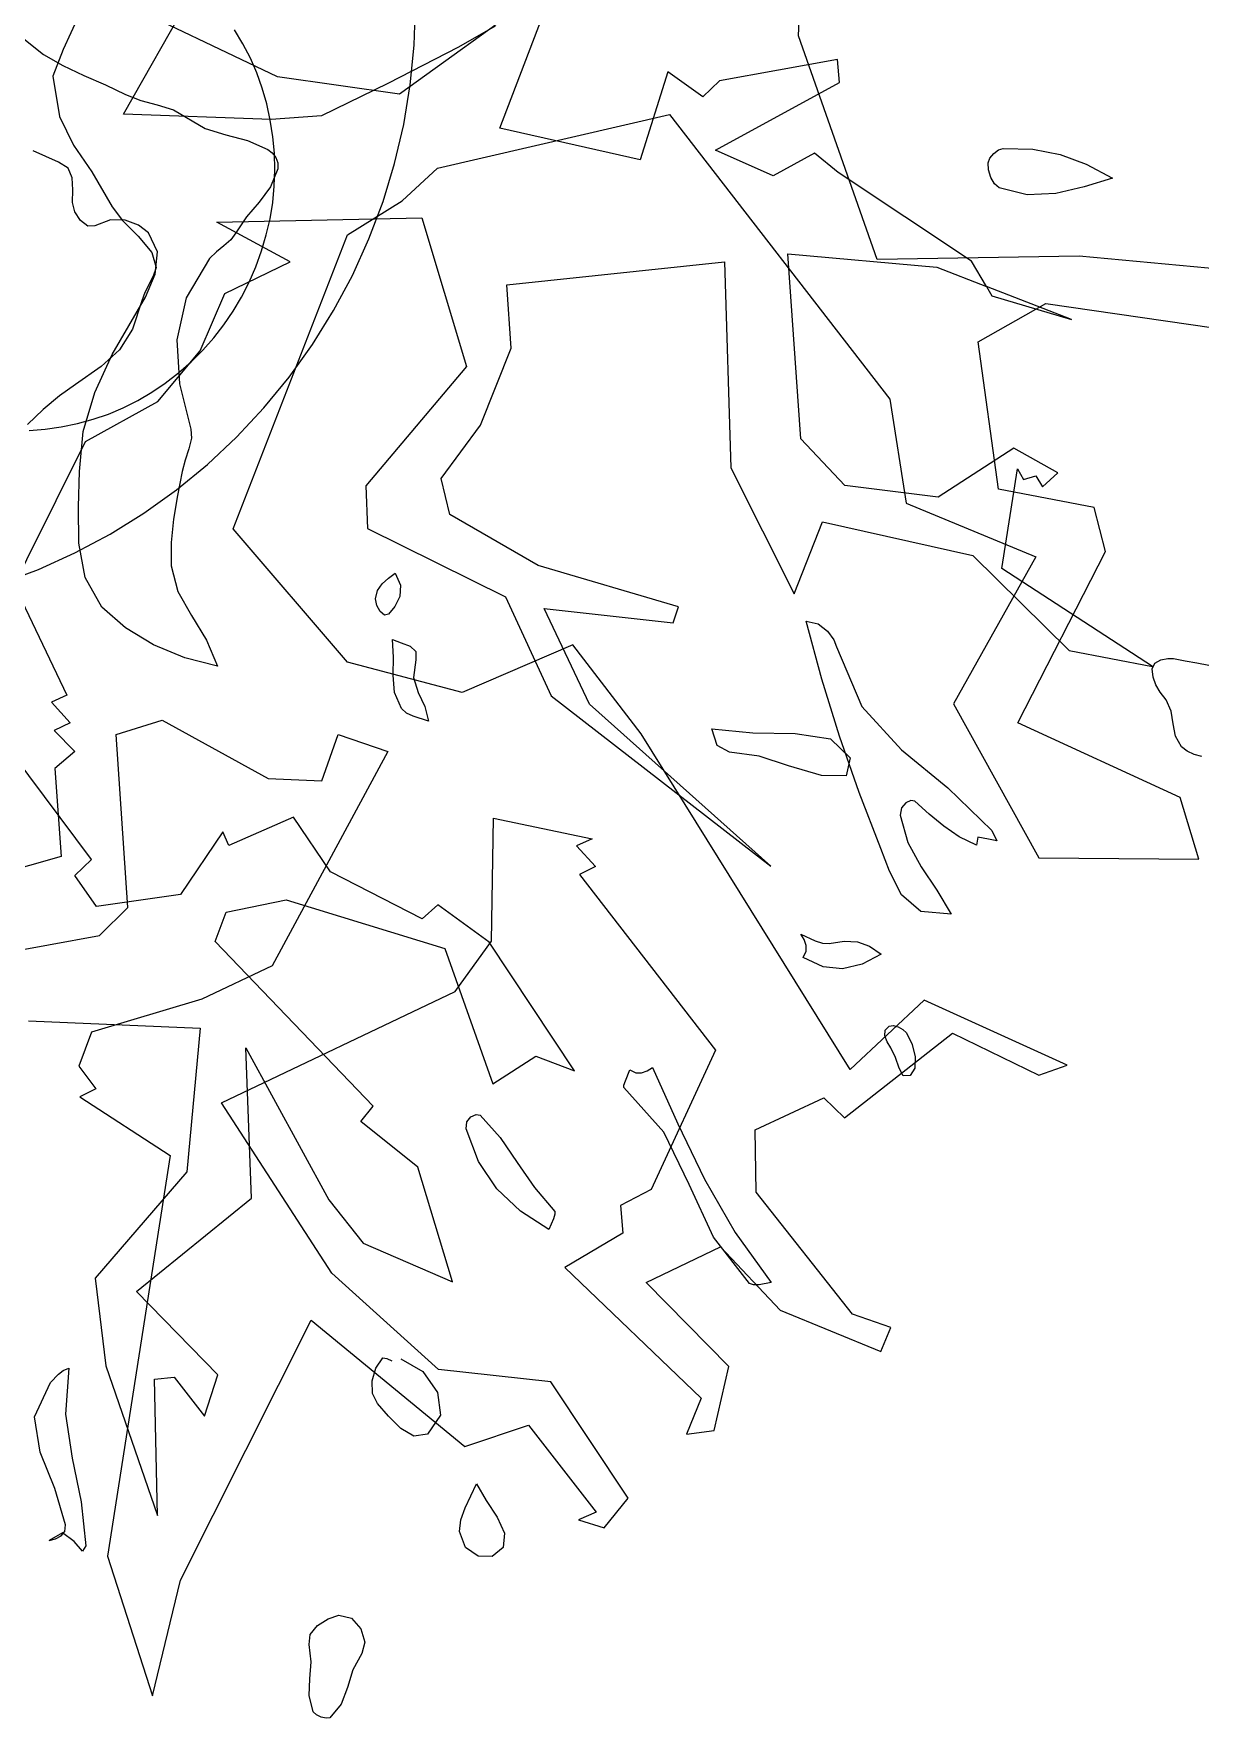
# Model space of a CAD drawing. Extents: x -81148 to 10972, y -53931 to 52487.
# Drawn here: x -20541 to -19922, y -25051 to -24158 of the extents above; entities that cross this region are included whole.
import ezdxf

# ---------------------------------------------------------------- set-up
doc = ezdxf.new("R2010")
doc.units = 0
doc.layers.get('0').update_dxf_attribs({"linetype": 'CONTINUOUS'})

msp = doc.modelspace()

# ---------------------------------------------------------------- linework, layer by layer
for p, q in [((-20135.32, -24158.74), (-20129.86, -24045.2)), ((-20411.44, -24180.47), (-20533.82, -24121.92)), ((-20246.19, -24117.26), (-20346.74, -24189.75)), ((-20492.9, -24200.26), (-20454.41, -24132.5)), ((-20512.82, -24139.31), (-20524.91, -24165.99)), ((-20338.96, -24163.77), (-20338.27, -24142.6)), ((-20293.57, -24207.66), (-20271.49, -24149.87)), ((-20545.79, -24160.41), (-20535.34, -24168.7)), ((-20429.66, -24163.03), (-20434.1, -24155.68)), ((-20296.01, -24153.73), (-20315.44, -24164.77)), ((-20093.54, -24277.36), (-20135.32, -24158.74)), ((-20535.34, -24168.7), (-20525.18, -24174.51)), ((-20524.91, -24165.99), (-20530.43, -24180.2)), ((-20425.74, -24170.63), (-20429.66, -24163.03)), ((-20315.44, -24164.77), (-20352.93, -24184.03)), ((-20341.04, -24184.84), (-20338.96, -24163.77)), ((-20525.18, -24174.51), (-20513.95, -24179.76)), ((-20422.33, -24178.47), (-20425.74, -24170.63)), ((-20419.43, -24186.55), (-20422.33, -24178.47)), ((-20204.46, -24177.94), (-20219.2, -24224.57)), ((-20186.01, -24191.11), (-20204.46, -24177.94)), ((-20114.62, -24171.3), (-20177.07, -24182.67)), ((-20113.56, -24183.52), (-20114.62, -24171.3)), ((-20530.43, -24180.2), (-20526.85, -24201.46)), ((-20513.95, -24179.76), (-20502.57, -24184.76)), ((-20502.57, -24184.76), (-20491.98, -24189.85)), ((-20417.05, -24194.87), (-20419.43, -24186.55)), ((-20346.74, -24189.75), (-20411.44, -24180.47)), ((-20352.93, -24184.03), (-20388.03, -24201.26)), ((-20344.49, -24205.74), (-20341.04, -24184.84)), ((-20177.07, -24182.67), (-20186.01, -24191.11)), ((-20179.33, -24219.47), (-20113.56, -24183.52)), ((-20491.98, -24189.85), (-20483.85, -24193.02)), ((-20483.85, -24193.02), (-20475.04, -24195.4)), ((-20475.04, -24195.4), (-20466.55, -24198.09)), ((-20415.18, -24203.44), (-20417.05, -24194.87)), ((-20526.85, -24201.46), (-20519.44, -24216.66)), ((-20414.74, -24203.11), (-20492.9, -24200.26)), ((-20466.55, -24198.09), (-20449.69, -24207.83)), ((-20413.82, -24212.23), (-20415.18, -24203.44)), ((-20388.03, -24201.26), (-20414.74, -24203.11)), ((-20349.3, -24226.37), (-20344.49, -24205.74)), ((-20326.57, -24228.98), (-20203.64, -24200.42)), ((-20203.64, -24200.42), (-20086.93, -24351.33)), ((-20449.69, -24207.83), (-20438.68, -24211.18)), ((-20438.68, -24211.18), (-20427.3, -24214.24)), ((-20427.3, -24214.24), (-20416.51, -24218.96)), ((-20413.01, -24221.03), (-20413.82, -24212.23)), ((-20219.2, -24224.57), (-20293.57, -24207.66)), ((-20527.37, -24225.68), (-20540.89, -24219.65)), ((-20519.44, -24216.66), (-20509.66, -24230.95)), ((-20416.51, -24218.96), (-20414.15, -24220.82)), ((-20414.15, -24220.82), (-20412.31, -24223.28)), ((-20412.76, -24229.79), (-20413.01, -24221.03)), ((-20412.31, -24223.28), (-20411.25, -24226.16)), ((-20148.74, -24232.91), (-20179.33, -24219.47)), ((-20126.87, -24220.92), (-20148.74, -24232.91)), ((-20114.23, -24231.22), (-20126.87, -24220.92)), ((-20034.83, -24226.1), (-20033.86, -24223.56)), ((-20033.86, -24223.56), (-20031.83, -24221.12)), ((-20031.83, -24221.12), (-20029.29, -24219.25)), ((-20029.29, -24219.25), (-20026.75, -24218.43)), ((-20026.75, -24218.43), (-20011.05, -24218.78)), ((-20011.05, -24218.78), (-19996.61, -24221.63)), ((-19996.61, -24221.63), (-19982.76, -24226.82)), ((-20522.37, -24228.96), (-20527.37, -24225.68)), ((-20520.24, -24234.13), (-20522.37, -24228.96)), ((-20509.66, -24230.95), (-20498.99, -24249.43)), ((-20411.26, -24229.33), (-20415.01, -24238.83)), ((-20413.05, -24238.49), (-20412.76, -24229.79)), ((-20411.25, -24226.16), (-20411.26, -24229.33)), ((-20355.45, -24246.64), (-20349.3, -24226.37)), ((-20345.28, -24246.15), (-20326.57, -24228.98)), ((-20043.63, -24278.19), (-20114.23, -24231.22)), ((-20034.63, -24229.88), (-20034.83, -24226.1)), ((-20033.39, -24233.84), (-20034.63, -24229.88)), ((-19982.76, -24226.82), (-19968.86, -24234.23)), ((-20519.81, -24240.43), (-20520.24, -24234.13)), ((-20519.91, -24247.11), (-20519.81, -24240.43)), ((-20415.01, -24238.83), (-20421.08, -24246.93)), ((-20413.91, -24247.14), (-20413.05, -24238.49)), ((-20031.4, -24237.24), (-20033.39, -24233.84)), ((-20028.94, -24239.3), (-20031.4, -24237.24)), ((-20014.06, -24243.04), (-20028.94, -24239.3)), ((-19983.83, -24238.85), (-19998.96, -24242.34)), ((-19968.86, -24234.23), (-19983.83, -24238.85)), ((-20518.69, -24251.98), (-20519.91, -24247.11)), ((-20498.99, -24249.43), (-20493.41, -24256.62)), ((-20421.08, -24246.93), (-20427.78, -24254.71)), ((-20415.32, -24255.74), (-20413.91, -24247.14)), ((-20374.23, -24264.2), (-20345.28, -24246.15)), ((-20362.91, -24266.46), (-20355.45, -24246.64)), ((-19998.96, -24242.34), (-20014.06, -24243.04)), ((-20515.7, -24256.65), (-20518.69, -24251.98)), ((-20511.87, -24259.65), (-20515.7, -24256.65)), ((-20508.16, -24259.52), (-20511.87, -24259.65)), ((-20499.93, -24256.29), (-20508.16, -24259.52)), ((-20492.01, -24256.54), (-20499.93, -24256.29)), ((-20493.41, -24256.62), (-20485.18, -24265)), ((-20485.05, -24259.18), (-20492.01, -24256.54)), ((-20479.71, -24263.15), (-20485.05, -24259.18)), ((-20443.52, -24257.47), (-20334.9, -24255.19)), ((-20404.71, -24278.6), (-20443.52, -24257.47)), ((-20427.78, -24254.71), (-20433.46, -24263.25)), ((-20417.28, -24264.28), (-20415.32, -24255.74)), ((-20334.9, -24255.19), (-20311.29, -24334.06)), ((-20485.18, -24265), (-20478.02, -24273.63)), ((-20474.87, -24273.23), (-20479.71, -24263.15)), ((-20436.15, -24266.91), (-20439.81, -24270.12)), ((-20433.46, -24263.25), (-20436.15, -24266.91)), ((-20434.84, -24420.06), (-20374.23, -24264.2)), ((-20419.8, -24272.78), (-20417.28, -24264.28)), ((-20371.65, -24285.75), (-20362.91, -24266.46)), ((-20478.02, -24273.63), (-20475.67, -24281.56)), ((-20476.21, -24285.17), (-20474.87, -24273.23)), ((-20447.33, -24276.73), (-20459.79, -24297.57)), ((-20443.75, -24273.26), (-20447.33, -24276.73)), ((-20439.81, -24270.12), (-20443.75, -24273.26)), ((-20422.87, -24281.22), (-20419.8, -24272.78)), ((-20134.04, -24372.31), (-20140.95, -24274.33)), ((-20140.95, -24274.33), (-20061.97, -24281.34)), ((-19986.5, -24275.55), (-20093.54, -24277.36)), ((-19862.31, -24287.16), (-19986.5, -24275.55)), ((-20477.16, -24286.17), (-20481.72, -24294.81)), ((-20481.29, -24297.36), (-20476.21, -24285.17)), ((-20475.67, -24281.56), (-20477.16, -24286.17)), ((-20439.31, -24295.35), (-20404.71, -24278.6)), ((-20426.42, -24289.4), (-20422.87, -24281.22)), ((-20381.63, -24304.43), (-20371.65, -24285.75)), ((-20289.88, -24290.71), (-20174.55, -24278.57)), ((-20174.55, -24278.57), (-20171.13, -24387.78)), ((-20061.97, -24281.34), (-20035.72, -24291.59)), ((-20035.72, -24291.59), (-20043.63, -24278.19)), ((-20481.72, -24294.81), (-20483.33, -24299.17)), ((-20452.32, -24325.7), (-20439.31, -24295.35)), ((-20430.42, -24297.25), (-20426.42, -24289.4)), ((-20287.58, -24324.38), (-20289.88, -24290.71)), ((-19990.68, -24309.2), (-20035.72, -24291.59)), ((-20035.72, -24291.59), (-20032.79, -24296.57)), ((-20499.06, -24327.66), (-20481.29, -24297.36)), ((-20483.33, -24299.17), (-20488.16, -24314.34)), ((-20459.79, -24297.57), (-20464.67, -24319.93)), ((-20434.87, -24304.77), (-20430.42, -24297.25)), ((-20392.82, -24322.42), (-20381.63, -24304.43)), ((-20040.01, -24321.05), (-20004.17, -24300.63)), ((-20032.79, -24296.57), (-19990.68, -24309.2)), ((-20004.17, -24300.63), (-19884.44, -24317.97)), ((-20445.1, -24318.82), (-20439.76, -24311.96)), ((-20439.76, -24311.96), (-20434.87, -24304.77)), ((-20488.16, -24314.34), (-20495, -24325.14)), ((-20464.67, -24319.93), (-20463.37, -24343.3)), ((-20450.89, -24325.35), (-20445.1, -24318.82)), ((-20029.23, -24399.01), (-20040.01, -24321.05)), ((-20508.24, -24347.84), (-20499.06, -24327.66)), ((-20495, -24325.14), (-20504.77, -24334.05)), ((-20474.77, -24352.52), (-20452.32, -24325.7)), ((-20457.13, -24331.55), (-20450.89, -24325.35)), ((-20405.16, -24339.64), (-20392.82, -24322.42)), ((-20303.72, -24365.22), (-20287.58, -24324.38)), ((-20504.77, -24334.05), (-20518.36, -24343.55)), ((-20470.81, -24342.82), (-20463.82, -24337.42)), ((-20463.82, -24337.42), (-20457.13, -24331.55)), ((-20418.59, -24356.01), (-20405.16, -24339.64)), ((-20311.29, -24334.06), (-20364.48, -24397.3)), ((-20518.36, -24343.55), (-20526.82, -24349.63)), ((-20514.3, -24368.56), (-20508.24, -24347.84)), ((-20485.44, -24352.08), (-20478.01, -24347.71)), ((-20478.01, -24347.71), (-20470.81, -24342.82)), ((-20463.37, -24343.3), (-20457.31, -24367.18)), ((-20535.62, -24356.84), (-20543.83, -24364.71)), ((-20526.82, -24349.63), (-20535.62, -24356.84)), ((-20513.03, -24373.85), (-20474.77, -24352.52)), ((-20500.97, -24359.24), (-20493.09, -24355.92)), ((-20493.09, -24355.92), (-20485.44, -24352.08)), ((-20433.07, -24371.47), (-20418.59, -24356.01)), ((-20086.93, -24351.33), (-20078.22, -24406.46)), ((-20534.51, -24367.28), (-20525.91, -24366.08)), ((-20525.91, -24366.08), (-20517.38, -24364.32)), ((-20517.38, -24364.32), (-20509.06, -24362.04)), ((-20509.06, -24362.04), (-20500.97, -24359.24)), ((-20324.68, -24393.38), (-20303.72, -24365.22)), ((-20560.16, -24468.22), (-20513.03, -24373.85)), ((-20543.04, -24367.91), (-20534.51, -24367.28)), ((-20516.35, -24389.65), (-20514.3, -24368.56)), ((-20456.98, -24372.05), (-20458.27, -24377.66)), ((-20457.31, -24367.18), (-20456.98, -24372.05)), ((-20448.53, -24385.95), (-20433.07, -24371.47)), ((-20110.68, -24397.13), (-20134.04, -24372.31)), ((-20460.22, -24383.64), (-20461.87, -24389.64)), ((-20458.27, -24377.66), (-20460.22, -24383.64)), ((-20021.19, -24377.26), (-20061.25, -24403.31)), ((-19997.9, -24390.36), (-20021.19, -24377.26)), ((-20516.74, -24408.51), (-20516.35, -24389.65)), ((-20464.9, -24399.38), (-20448.53, -24385.95)), ((-20461.87, -24389.64), (-20464.35, -24402.46)), ((-20320.03, -24412.48), (-20324.68, -24393.38)), ((-20171.13, -24387.78), (-20137.51, -24454.6)), ((-20027.57, -24441.09), (-20019.25, -24388.26)), ((-20019.25, -24388.26), (-20016.12, -24394.02)), ((-20016.12, -24394.02), (-20009.54, -24391.96)), ((-20009.54, -24391.96), (-20006, -24397.87)), ((-20006, -24397.87), (-19997.9, -24390.36)), ((-20482.12, -24411.72), (-20464.9, -24399.38)), ((-20464.35, -24402.46), (-20466.4, -24415.02)), ((-20364.48, -24397.3), (-20363.59, -24419.92)), ((-20061.25, -24403.31), (-20110.68, -24397.13)), ((-19978.55, -24408.78), (-20029.23, -24399.01)), ((-20516.59, -24427.74), (-20516.74, -24408.51)), ((-20078.22, -24406.46), (-20009.58, -24434.88)), ((-19972.55, -24432.12), (-19978.55, -24408.78)), ((-20500.11, -24422.9), (-20482.12, -24411.72)), ((-20466.4, -24415.02), (-20467.64, -24427.39)), ((-20374.18, -24490.75), (-20434.84, -24420.06)), ((-20363.59, -24419.92), (-20290.47, -24456.16)), ((-20273.2, -24439.55), (-20320.03, -24412.48)), ((-20137.51, -24454.6), (-20122.55, -24416.42)), ((-20122.55, -24416.42), (-20042.84, -24434.15)), ((-20561.47, -24427.69), (-20522.99, -24508.19)), ((-20518.79, -24432.89), (-20500.11, -24422.9)), ((-20513.35, -24445.9), (-20516.59, -24427.74)), ((-20467.64, -24427.39), (-20467.74, -24439.68)), ((-20538.08, -24441.63), (-20518.79, -24432.89)), ((-20009.58, -24434.88), (-20053.18, -24512.9)), ((-20042.84, -24434.15), (-19991.8, -24484.52)), ((-20018.98, -24522.84), (-19972.55, -24432.12)), ((-20557.9, -24449.09), (-20538.08, -24441.63)), ((-20504.41, -24461.6), (-20513.35, -24445.9)), ((-20467.74, -24439.68), (-20464.22, -24453.26)), ((-20355.9, -24449.28), (-20352.53, -24446.32)), ((-20352.53, -24446.32), (-20348.99, -24443.52)), ((-20348.99, -24443.52), (-20346.14, -24449.89)), ((-20198.9, -24461.36), (-20273.2, -24439.55)), ((-19947.74, -24492.98), (-20027.57, -24441.09)), ((-20464.22, -24453.26), (-20456.99, -24466.1)), ((-20359.46, -24457.17), (-20358.43, -24452.78)), ((-20358.43, -24452.78), (-20355.9, -24449.28)), ((-20346.62, -24455.93), (-20349.19, -24461.22)), ((-20346.14, -24449.89), (-20346.62, -24455.93)), ((-20290.47, -24456.16), (-20266.32, -24508.54)), ((-20491.99, -24472.63), (-20504.41, -24461.6)), ((-20358.76, -24460.76), (-20359.46, -24457.17)), ((-20356.99, -24463.96), (-20358.76, -24460.76)), ((-20354.74, -24465.79), (-20356.99, -24463.96)), ((-20349.19, -24461.22), (-20352.57, -24465.33)), ((-20245.96, -24513.01), (-20270.08, -24462.33)), ((-20270.08, -24462.33), (-20201.62, -24469.97)), ((-20201.62, -24469.97), (-20198.9, -24461.36)), ((-20477.03, -24481.6), (-20491.99, -24472.63)), ((-20456.99, -24466.1), (-20448.99, -24479.02)), ((-20352.57, -24465.33), (-20354.74, -24465.79)), ((-20122.99, -24499.69), (-20131.17, -24469.01)), ((-20131.17, -24469.01), (-20124.83, -24470.47)), ((-20124.83, -24470.47), (-20119.93, -24474.28)), ((-20460.44, -24488.39), (-20477.03, -24481.6)), ((-20448.99, -24479.02), (-20443.17, -24492.87)), ((-20350.34, -24478.78), (-20345.76, -24480.5)), ((-20349.83, -24488.19), (-20350.34, -24478.78)), ((-20345.76, -24480.5), (-20341.14, -24482.36)), ((-20341.14, -24482.36), (-20338.07, -24485.11)), ((-20254.82, -24481.52), (-20313.57, -24506.8)), ((-20218.71, -24528.7), (-20254.82, -24481.52)), ((-20119.93, -24474.28), (-20116.64, -24478.88)), ((-20116.64, -24478.88), (-20115.1, -24482.7)), ((-20115.1, -24482.7), (-20101.78, -24514.26)), ((-20443.17, -24492.87), (-20460.44, -24488.39)), ((-20313.57, -24506.8), (-20374.18, -24490.75)), ((-20350.09, -24497.67), (-20349.83, -24488.19)), ((-20338.1, -24489.51), (-20339.34, -24498.93)), ((-20338.07, -24485.11), (-20338.1, -24489.51)), ((-19991.8, -24484.52), (-19947.74, -24492.98)), ((-19947.8, -24494.26), (-19946.41, -24491.23)), ((-19946.41, -24491.23), (-19943.2, -24489.46)), ((-19943.2, -24489.46), (-19939.49, -24488.74)), ((-19939.49, -24488.74), (-19936.61, -24488.88)), ((-19936.61, -24488.88), (-19930.41, -24490.11)), ((-19930.41, -24490.11), (-19924.13, -24491.09)), ((-19924.13, -24491.09), (-19917.89, -24492.28)), ((-20349.33, -24506.85), (-20350.09, -24497.67)), ((-20339.34, -24498.93), (-20336.83, -24506.88)), ((-20113.57, -24529.91), (-20122.99, -24499.69)), ((-19947.33, -24498.78), (-19947.8, -24494.26)), ((-19945.89, -24502.78), (-19947.33, -24498.78)), ((-20522.99, -24508.19), (-20531.2, -24511.9)), ((-20345.72, -24515.39), (-20349.33, -24506.85)), ((-20336.83, -24506.88), (-20333.26, -24514.25)), ((-20266.32, -24508.54), (-20149.91, -24598.86)), ((-19943.58, -24506.65), (-19945.89, -24502.78)), ((-19940.52, -24510.77), (-19943.58, -24506.65)), ((-20509.85, -24595.36), (-20567.71, -24518.07)), ((-20531.2, -24511.9), (-20521.19, -24522.84)), ((-20343.03, -24517.82), (-20345.72, -24515.39)), ((-20339.4, -24519.44), (-20343.03, -24517.82)), ((-20333.26, -24514.25), (-20331.32, -24521.99)), ((-20149.91, -24598.86), (-20245.96, -24513.01)), ((-20101.78, -24514.26), (-20080.64, -24537.26)), ((-20053.18, -24512.9), (-20007.91, -24594.4)), ((-19937.82, -24516.73), (-19940.52, -24510.77)), ((-19936.78, -24523.41), (-19937.82, -24516.73)), ((-20521.19, -24522.84), (-20529.65, -24527.01)), ((-20529.65, -24527.01), (-20518.72, -24538.14)), ((-20496.94, -24529.01), (-20472.49, -24521.42)), ((-20472.49, -24521.42), (-20416.25, -24552.42)), ((-20331.32, -24521.99), (-20339.4, -24519.44)), ((-20178.45, -24534.87), (-20181.13, -24526.07)), ((-20181.13, -24526.07), (-20159.56, -24528.3)), ((-19933, -24562.56), (-20018.98, -24522.84)), ((-19935.55, -24530), (-19936.78, -24523.41)), ((-20490.62, -24620.85), (-20496.94, -24529.01)), ((-20387.93, -24553.66), (-20379.19, -24529.07)), ((-20379.19, -24529.07), (-20352.9, -24538.16)), ((-20107.84, -24706.68), (-20218.71, -24528.7)), ((-20171.89, -24538.5), (-20178.45, -24534.87)), ((-20159.56, -24528.3), (-20137.13, -24528.53)), ((-20137.13, -24528.53), (-20118.39, -24531.36)), ((-20118.39, -24531.36), (-20107.85, -24541.4)), ((-20103.05, -24559.81), (-20113.57, -24529.91)), ((-19932.27, -24535.69), (-19935.55, -24530)), ((-19929.28, -24538.01), (-19932.27, -24535.69)), ((-20518.72, -24538.14), (-20529.35, -24547.16)), ((-20352.9, -24538.16), (-20414.1, -24651.66)), ((-20156.19, -24540.53), (-20171.89, -24538.5)), ((-20140.5, -24545.78), (-20156.19, -24540.53)), ((-20107.85, -24541.4), (-20110.08, -24551.06)), ((-20080.64, -24537.26), (-20056.18, -24557.31)), ((-19925.57, -24539.76), (-19929.28, -24538.01)), ((-19921.61, -24540.72), (-19925.57, -24539.76)), ((-20529.35, -24547.16), (-20525.99, -24593.82)), ((-20416.25, -24552.42), (-20387.93, -24553.66)), ((-20123.04, -24550.9), (-20140.5, -24545.78)), ((-20110.08, -24551.06), (-20123.04, -24550.9)), ((-20091.6, -24589.5), (-20103.05, -24559.81)), ((-20056.18, -24557.31), (-20032.87, -24580.06)), ((-19923.11, -24595.17), (-19933, -24562.56)), ((-20080.66, -24568.04), (-20081.33, -24571.8)), ((-20081.33, -24571.8), (-20077.4, -24586.4)), ((-20078.45, -24565.33), (-20080.66, -24568.04)), ((-20075.74, -24564), (-20078.45, -24565.33)), ((-20073.59, -24564.39), (-20075.74, -24564)), ((-20065.98, -24571.26), (-20073.59, -24564.39)), ((-20058.31, -24577.76), (-20065.98, -24571.26)), ((-20440.38, -24580.77), (-20462.82, -24613.91)), ((-20437.21, -24587.96), (-20440.38, -24580.77)), ((-20402.82, -24572.94), (-20437.21, -24587.96)), ((-20383.32, -24601.89), (-20402.82, -24572.94)), ((-20298.03, -24638.58), (-20296.97, -24573.52)), ((-20296.97, -24573.52), (-20244.68, -24584.46)), ((-20050.12, -24583.42), (-20058.31, -24577.76)), ((-20032.87, -24580.06), (-20030.14, -24585.37)), ((-20244.68, -24584.46), (-20252.91, -24588.14)), ((-20252.91, -24588.14), (-20242.9, -24599.08)), ((-20087.06, -24601.61), (-20091.6, -24589.5)), ((-20077.4, -24586.4), (-20070.32, -24599.31)), ((-20040.95, -24587.77), (-20050.12, -24583.42)), ((-20040.33, -24583.44), (-20040.95, -24587.77)), ((-20034.67, -24584.57), (-20040.33, -24583.44)), ((-20030.14, -24585.37), (-20034.67, -24584.57)), ((-20525.99, -24593.82), (-20646.38, -24627.73)), ((-20518.81, -24603.8), (-20509.85, -24595.36)), ((-20242.9, -24599.08), (-20251.34, -24603.25)), ((-20007.91, -24594.4), (-19923.11, -24595.17)), ((-20507.35, -24620.2), (-20518.81, -24603.8)), ((-20334.65, -24626.77), (-20383.32, -24601.89)), ((-20251.34, -24603.25), (-20179.28, -24696.34)), ((-20080.66, -24614.02), (-20087.06, -24601.61)), ((-20070.32, -24599.31), (-20062.02, -24611.59)), ((-20462.82, -24613.91), (-20507.35, -24620.2)), ((-20438.55, -24623.23), (-20406.76, -24616.74)), ((-20406.76, -24616.74), (-20322.61, -24642.44)), ((-20070.43, -24622.86), (-20080.66, -24614.02)), ((-20062.02, -24611.59), (-20054.41, -24624.26)), ((-20505.71, -24635.59), (-20490.62, -24620.85)), ((-20444.37, -24638.89), (-20438.55, -24623.23)), ((-20326.43, -24619.33), (-20334.65, -24626.77)), ((-20299.14, -24639.14), (-20326.43, -24619.33)), ((-20054.41, -24624.26), (-20070.43, -24622.86)), ((-20132.3, -24637.83), (-20134.06, -24634.87)), ((-20134.06, -24634.87), (-20126.38, -24638.47)), ((-20605.9, -24653.91), (-20505.71, -24635.59)), ((-20360.67, -24726.07), (-20444.37, -24638.89)), ((-20322.61, -24642.44), (-20297.31, -24714.21)), ((-20317.13, -24665.31), (-20298.03, -24638.58)), ((-20253.99, -24707.29), (-20299.14, -24639.14)), ((-20131.23, -24640.85), (-20132.3, -24637.83)), ((-20131.27, -24644), (-20131.23, -24640.85)), ((-20126.38, -24638.47), (-20122.62, -24639.75)), ((-20122.62, -24639.75), (-20119.01, -24639.8)), ((-20119.01, -24639.8), (-20111.05, -24638.64)), ((-20111.05, -24638.64), (-20104.02, -24639.06)), ((-20104.02, -24639.06), (-20097.59, -24641.3)), ((-20097.59, -24641.3), (-20091.4, -24645.58)), ((-20414.1, -24651.66), (-20451.37, -24669.37)), ((-20132.82, -24647.29), (-20131.27, -24644)), ((-20122.29, -24652.17), (-20132.82, -24647.29)), ((-20111.9, -24653.22), (-20122.29, -24652.17)), ((-20101.6, -24650.88), (-20111.9, -24653.22)), ((-20091.4, -24645.58), (-20101.6, -24650.88)), ((-20451.37, -24669.37), (-20509.86, -24686.88)), ((-20440.98, -24724.39), (-20317.13, -24665.31)), ((-20068.67, -24669.84), (-20107.84, -24706.68)), ((-19992.83, -24704.44), (-20068.67, -24669.84)), ((-20543.29, -24680.84), (-20452.36, -24684.82)), ((-20509.86, -24686.88), (-20516.71, -24704.94)), ((-20452.36, -24684.82), (-20459.44, -24760.88)), ((-20110.97, -24732.28), (-20053.67, -24687.48)), ((-20089.59, -24688.78), (-20089.43, -24685.82)), ((-20089.43, -24685.82), (-20087.28, -24683.65)), ((-20087.28, -24683.65), (-20085.1, -24683.37)), ((-20085.1, -24683.37), (-20082.46, -24684.03)), ((-20082.46, -24684.03), (-20079.92, -24685.39)), ((-20079.92, -24685.39), (-20078.08, -24687.23)), ((-20078.08, -24687.23), (-20075.05, -24693.34)), ((-20053.67, -24687.48), (-20008.01, -24709.63)), ((-20425.1, -24774.8), (-20428.09, -24695.23)), ((-20428.09, -24695.23), (-20384.09, -24775.72)), ((-20179.28, -24696.34), (-20213.37, -24770.31)), ((-20088.36, -24692.06), (-20089.59, -24688.78)), ((-20086.32, -24695.18), (-20088.36, -24692.06)), ((-20083.82, -24700.33), (-20086.32, -24695.18)), ((-20075.05, -24693.34), (-20073.4, -24699.98)), ((-20516.71, -24704.94), (-20507.65, -24716.92)), ((-20297.31, -24714.21), (-20274.41, -24699.54)), ((-20274.41, -24699.54), (-20253.99, -24707.29)), ((-20215.45, -24707.38), (-20212.57, -24705.58)), ((-20212.57, -24705.58), (-20199.21, -24735.45)), ((-20081.96, -24706.03), (-20083.82, -24700.33)), ((-20079.73, -24709.96), (-20081.96, -24706.03)), ((-20073.6, -24705.88), (-20076.12, -24709.79)), ((-20073.4, -24699.98), (-20073.6, -24705.88)), ((-20008.01, -24709.63), (-19992.83, -24704.44)), ((-20227.84, -24715.02), (-20227.03, -24712.61)), ((-20227.82, -24716.25), (-20227.84, -24715.02)), ((-20227.03, -24712.61), (-20224.68, -24706.81)), ((-20224.68, -24706.81), (-20221.46, -24708.42)), ((-20221.46, -24708.42), (-20218.39, -24708.47)), ((-20218.39, -24708.47), (-20215.45, -24707.38)), ((-20076.12, -24709.79), (-20079.73, -24709.96)), ((-20507.65, -24716.92), (-20516.1, -24721.09)), ((-20516.1, -24721.09), (-20468.16, -24752.18)), ((-20206.62, -24739.94), (-20227.82, -24716.25)), ((-20158.22, -24738.67), (-20121.81, -24721.72)), ((-20121.81, -24721.72), (-20110.97, -24732.28)), ((-20382.51, -24814.66), (-20440.98, -24724.39)), ((-20367.26, -24734.28), (-20360.67, -24726.07)), ((-20311.08, -24734.46), (-20308.91, -24731.78)), ((-20308.91, -24731.78), (-20306.12, -24730.45)), ((-20306.12, -24730.45), (-20303.95, -24730.83)), ((-20303.95, -24730.83), (-20293.45, -24742.7)), ((-20336.91, -24758.38), (-20367.26, -24734.28)), ((-20311.39, -24738.12), (-20311.08, -24734.46)), ((-20304.8, -24755.49), (-20311.39, -24738.12)), ((-20193.17, -24767.55), (-20206.62, -24739.94)), ((-20199.21, -24735.45), (-20185.02, -24764.82)), ((-20157.74, -24771.61), (-20158.22, -24738.67)), ((-20293.45, -24742.7), (-20284.3, -24755.88)), ((-20468.16, -24752.18), (-20501.51, -24964.67)), ((-20318.56, -24819.23), (-20336.91, -24758.38)), ((-20295.07, -24769.84), (-20304.8, -24755.49)), ((-20284.3, -24755.88), (-20275.12, -24769.28)), ((-20459.44, -24760.88), (-20507.9, -24817.32)), ((-20180.39, -24795.46), (-20193.17, -24767.55)), ((-20185.02, -24764.82), (-20168.89, -24793.08)), ((-20486.13, -24824.28), (-20425.1, -24774.8)), ((-20384.09, -24775.72), (-20366.05, -24798.64)), ((-20282.53, -24781.67), (-20295.07, -24769.84)), ((-20275.12, -24769.28), (-20264.47, -24781.85)), ((-20213.37, -24770.31), (-20229.61, -24778.67)), ((-20106.71, -24836.25), (-20157.74, -24771.61)), ((-20267.54, -24791.45), (-20282.53, -24781.67)), ((-20265.13, -24785.74), (-20267.54, -24791.45)), ((-20264.33, -24783.3), (-20265.13, -24785.74)), ((-20264.47, -24781.85), (-20264.33, -24783.3)), ((-20229.61, -24778.67), (-20228.43, -24793.34)), ((-20228.43, -24793.34), (-20259.13, -24811.66)), ((-20161.2, -24820.06), (-20180.39, -24795.46)), ((-20168.89, -24793.08), (-20149.74, -24819.6)), ((-20366.05, -24798.64), (-20318.56, -24819.23)), ((-20215.95, -24819.59), (-20176.64, -24800.67)), ((-20176.64, -24800.67), (-20144.97, -24834.13)), ((-20259.13, -24811.66), (-20186.81, -24880.83)), ((-20507.9, -24817.32), (-20502.32, -24863.79)), ((-20326.01, -24865.59), (-20382.51, -24814.66)), ((-20172.24, -24864.11), (-20215.95, -24819.59)), ((-20159.08, -24820.84), (-20161.2, -24820.06)), ((-20156.19, -24820.7), (-20159.08, -24820.84)), ((-20149.74, -24819.6), (-20156.19, -24820.7)), ((-20443.05, -24868.5), (-20486.13, -24824.28)), ((-20462.74, -24977.28), (-20393.5, -24839.43)), ((-20393.5, -24839.43), (-20312.14, -24906.41)), ((-20144.97, -24834.13), (-20091.62, -24856.13)), ((-20086.42, -24843.4), (-20106.71, -24836.25)), ((-20091.62, -24856.13), (-20086.42, -24843.4)), ((-20527.34, -24868.06), (-20524.89, -24866.24)), ((-20524.89, -24866.24), (-20521.88, -24865.01)), ((-20521.88, -24865.01), (-20523.73, -24889.27)), ((-20502.32, -24863.79), (-20474.9, -24943.01)), ((-20361.27, -24871.73), (-20359.33, -24865.04)), ((-20359.33, -24865.04), (-20355.46, -24859.5)), ((-20355.46, -24859.5), (-20353.51, -24859.82)), ((-20353.51, -24859.82), (-20350.74, -24861.08)), ((-20345.96, -24859.96), (-20334.33, -24866.79)), ((-20334.33, -24866.79), (-20326.6, -24877.81)), ((-20266.5, -24872.15), (-20326.01, -24865.59)), ((-20179.95, -24898.06), (-20172.24, -24864.11)), ((-20540.21, -24890.67), (-20531.65, -24872.62)), ((-20531.65, -24872.62), (-20527.34, -24868.06)), ((-20476.49, -24870.84), (-20466.05, -24869.65)), ((-20474.9, -24943.01), (-20476.49, -24870.84)), ((-20466.05, -24869.65), (-20450.02, -24890.41)), ((-20450.02, -24890.41), (-20443.05, -24868.5)), ((-20361.06, -24878.33), (-20361.27, -24871.73)), ((-20225.5, -24933.91), (-20266.5, -24872.15)), ((-20358.44, -24883.6), (-20361.06, -24878.33)), ((-20352.56, -24890.32), (-20358.44, -24883.6)), ((-20326.6, -24877.81), (-20325.05, -24889.88)), ((-20186.81, -24880.83), (-20194.61, -24899.92)), ((-20537.15, -24909.45), (-20540.21, -24890.67)), ((-20523.73, -24889.27), (-20520.23, -24912.74)), ((-20346.01, -24897.02), (-20352.56, -24890.32)), ((-20325.05, -24889.88), (-20331.92, -24899.85)), ((-20339.05, -24901.07), (-20346.01, -24897.02)), ((-20331.92, -24899.85), (-20339.05, -24901.07)), ((-20312.14, -24906.41), (-20278.29, -24895.18)), ((-20278.29, -24895.18), (-20242.46, -24941.3)), ((-20194.61, -24899.92), (-20179.95, -24898.06)), ((-20529.36, -24928.66), (-20537.15, -24909.45)), ((-20520.23, -24912.74), (-20515.32, -24935.86)), ((-20523.71, -24947.99), (-20529.36, -24928.66)), ((-20311.97, -24938.98), (-20305.93, -24926.21)), ((-20305.93, -24926.21), (-20300.87, -24935.16)), ((-20515.32, -24935.86), (-20512.95, -24959.09)), ((-20300.87, -24935.16), (-20295.04, -24943.98)), ((-20238.27, -24949.6), (-20225.5, -24933.91)), ((-20314.95, -24951.57), (-20314.29, -24945.31)), ((-20314.29, -24945.31), (-20311.97, -24938.98)), ((-20295.04, -24943.98), (-20291.13, -24952.36)), ((-20242.46, -24941.3), (-20251.82, -24945.28)), ((-20251.82, -24945.28), (-20238.27, -24949.6)), ((-20525.37, -24952.28), (-20532.27, -24956.38)), ((-20532.27, -24956.38), (-20528.94, -24955.37)), ((-20528.94, -24955.37), (-20526.06, -24953.85)), ((-20526.06, -24953.85), (-20524.13, -24951.49)), ((-20519.19, -24956.88), (-20525.37, -24952.28)), ((-20524.13, -24951.49), (-20523.71, -24947.99)), ((-20311.69, -24959.92), (-20314.95, -24951.57)), ((-20291.13, -24952.36), (-20291.81, -24960.01)), ((-20514.72, -24961.91), (-20519.19, -24956.88)), ((-20512.95, -24959.09), (-20514.72, -24961.91)), ((-20501.51, -24964.67), (-20477.57, -25038.63)), ((-20305.07, -24964.58), (-20311.69, -24959.92)), ((-20297.61, -24964.84), (-20305.07, -24964.58)), ((-20291.81, -24960.01), (-20297.61, -24964.84)), ((-20477.57, -25038.63), (-20462.74, -24977.28)), ((-20390.2, -25001.34), (-20384.58, -24997.77)), ((-20384.58, -24997.77), (-20378.82, -24995.87)), ((-20378.82, -24995.87), (-20372.06, -24997.48)), ((-20372.06, -24997.48), (-20367.17, -25003.09)), ((-20394.6, -25011.46), (-20394.08, -25006.07)), ((-20394.08, -25006.07), (-20390.2, -25001.34)), ((-20367.17, -25003.09), (-20365.08, -25010.18)), ((-20393.44, -25020.65), (-20394.6, -25011.46)), ((-20366.72, -25016.24), (-20371.48, -25024.93)), ((-20365.08, -25010.18), (-20366.72, -25016.24)), ((-20394.16, -25029.68), (-20393.44, -25020.65)), ((-20371.48, -25024.93), (-20374.31, -25034.22)), ((-20394.55, -25038.52), (-20394.16, -25029.68)), ((-20374.31, -25034.22), (-20377.59, -25043.01)), ((-20392.39, -25047.1), (-20394.55, -25038.52)), ((-20377.59, -25043.01), (-20383.68, -25050.24)), ((-20390.77, -25048.7), (-20392.39, -25047.1)), ((-20388.2, -25049.94), (-20390.77, -25048.7)), ((-20385.53, -25050.54), (-20388.2, -25049.94)), ((-20383.68, -25050.24), (-20385.53, -25050.54))]:
    msp.add_line(p, q)

doc.saveas('drawing.dxf')
